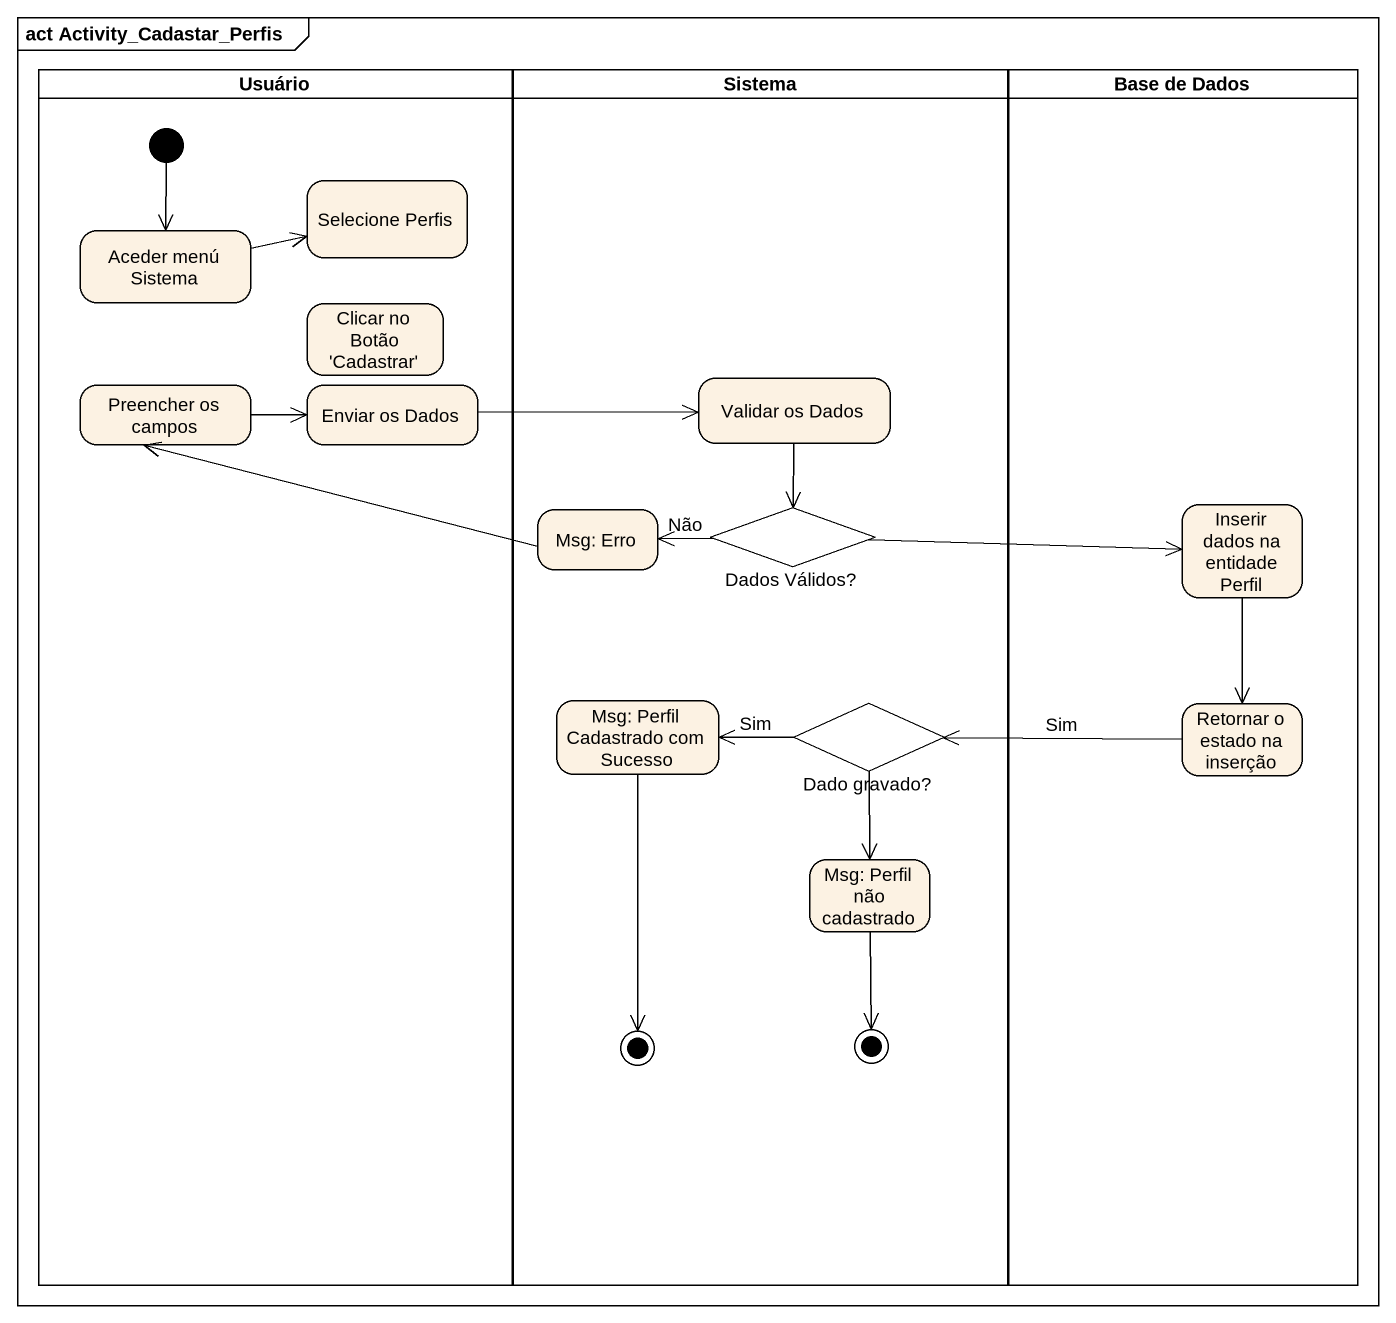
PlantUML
@startuml
mainframe act Activity_Cadastar_Perfis
hide empty description
state Usuário <<partition>> {
  state "Selecione Perfis" as Selecione_Perfis
  state "Aceder menú Sistema" as Aceder_menú_Sistema
  state "Clicar no Botão 'Cadastrar'" as Clicar_no_Botão_Cadastrar
  state "Preencher os campos" as Preencher_os_campos
  state "Enviar os Dados" as Enviar_os_Dados
  [*] --> Aceder_menú_Sistema
}
state Sistema <<partition>> {
  state "Validar os Dados" as Validar_os_Dados
  state "Msg: Erro" as Msg_Erro
  state "Dados Válidos?" as Dados_Válidos <<choice>>
  state "Msg: Perfil Cadastrado com Sucesso" as Msg_Perfil_Cadastrado_com
  state "Dado gravado?" as Dado_gravado <<choice>>
  state "Msg: Perfil não cadastrado" as Msg_Perfil_não_cadastrado
  state final1 <<end>>
  state final2 <<end>>
}
state "Base de Dados" as Base_de_Dados <<partition>> {
  state "Inserir dados na entidade Perfil" as Inserir_dados_na_entidade
  state "Retornar o estado na inserção" as Retornar_o_estado_na
}
Aceder_menú_Sistema -right-> Selecione_Perfis
Preencher_os_campos -right-> Enviar_os_Dados
Enviar_os_Dados -right-> Validar_os_Dados
Validar_os_Dados --> Dados_Válidos
Msg_Erro -left-> Preencher_os_campos
Dados_Válidos -left-> Msg_Erro : Não
Dados_Válidos -right-> Inserir_dados_na_entidade
Inserir_dados_na_entidade --> Retornar_o_estado_na
Msg_Perfil_Cadastrado_com --> final1
Dado_gravado -left-> Msg_Perfil_Cadastrado_com : Sim
Dado_gravado --> Msg_Perfil_não_cadastrado
Retornar_o_estado_na -left-> Dado_gravado : Sim
Msg_Perfil_não_cadastrado --> final2
@enduml
